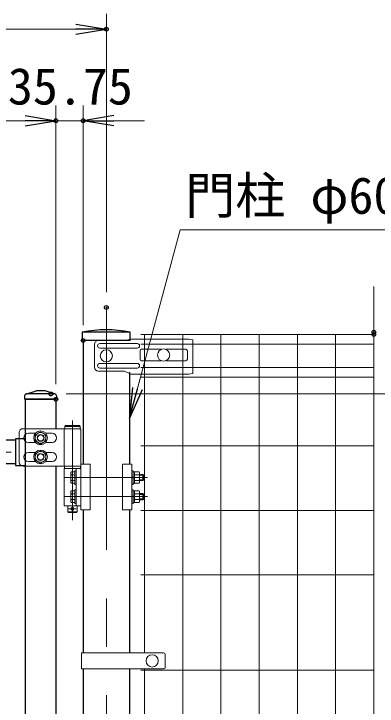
# Model space of a CAD drawing. Units: millimetres, scale not verified. Extents: x -4200 to 4200, y -2970 to 2970.
# Drawn here: x 2121 to 2596, y 741 to 1648 of the extents above; entities that cross this region are included whole.
import ezdxf
from ezdxf.enums import TextEntityAlignment as Align

# ---------------------------------------------------------------- set-up
doc = ezdxf.new("R2010")
doc.units = ezdxf.units.MM
doc.header["$LTSCALE"] = 10
doc.header["$PDMODE"] = 32
doc.header["$PDSIZE"] = 5
doc.linetypes.add('USER1', pattern=[50.8, 31.75, -6.35, 6.35, -6.35])
for name, color, linetype, lineweight in [('0-0_D-STR-TXT', 7, 'Continuous', 13), ('0-1_D-STR-DIM', 7, 'Continuous', 13), ('0-2_D-BMK', 2, 'USER1', 13), ('0-3_D-STR1', 1, 'Continuous', 25), ('0-4_D-STR3', 3, 'Continuous', 13), ('0-5_D-STR2', 7, 'Continuous', 13)]:
    doc.layers.add(name, color=color, linetype=linetype, lineweight=lineweight)
doc.layers.add('0-9_0', color=7, linetype='Continuous')
doc.layers.add('0-A_Defpoints', color=6, linetype='Continuous')
doc.styles.add('ＭＳ ゴシック', font='')
doc.styles.get('ＭＳ ゴシック').set_extended_font_data('MS Gothic')

# ---------------------------------------------------------------- blocks, each defined once
blk = doc.blocks.new('_Open')
at = {"layer": '0-9_0'}
blk.add_line((-10, 1.667), (0, 0), dxfattribs=at)
blk.add_lwpolyline([(-10, -1.667), (0, 0), (-10, 0)], dxfattribs=at)

msp = doc.modelspace()

# ---------------------------------------------------------------- linework, layer by layer
at = {"layer": '0-0_D-STR-TXT'}
msp.add_lwpolyline([(2836.52, 1364.78), (2338.73, 1364.78), (2272.76, 1119.92)], dxfattribs=at)
at = {"layer": '0-1_D-STR-DIM'}
for p, q in [((2241.99, 1282.92), (2241.99, 1647.68)), ((281.99, 1627.68), (2201.99, 1627.68)), ((2175.99, 1162.68), (2175.99, 1527.68)), ((2175.99, 1162.68), (2175.99, 1527.68)), ((2211.74, 1239.68), (2211.74, 1527.68)), ((1291.99, 1507.68), (2135.99, 1507.68)), ((2135.99, 1507.68), (2095.99, 1507.68)), ((2175.99, 1507.68), (2211.74, 1507.68)), ((2251.74, 1507.68), (2291.74, 1507.68)), ((2189.54, 1149.68), (2776.31, 1149.68))]:
    msp.add_line(p, q, dxfattribs=at)
at = {"layer": '0-2_D-BMK'}
for p, q in [((2241.99, 1262.92), (2241.99, -532.89)), ((2197.67, 1114.72), (2197.67, 984.24)), ((1291.99, 1073.44), (2135.99, 1073.44)), ((2187.87, 1040.18), (2296.07, 1040.18)), ((2187.87, 1015.18), (2296.07, 1015.18)), ((2202.67, 999.18), (2192.67, 999.18))]:
    msp.add_line(p, q, dxfattribs=at)
at = {"layer": '0-3_D-STR1'}
for p, q in [((2273.14, 1230.68), (2210.24, 1230.68)), ((2273.14, 1230.68), (2210.24, 1230.68)), ((2210.24, 1230.68), (2210.24, 1219.68)), ((2273.14, 1219.68), (2273.14, 1230.68)), ((2273.14, 1219.68), (2273.14, 1230.68)), ((2273.14, 1219.68), (2210.24, 1219.68)), ((2211.74, 1219.68), (2211.74, 1057.68)), ((2272.24, 1178.3), (2272.24, 1057.68)), ((2136.69, 1149.58), (2149.99, 1153.68)), ((2134.99, 1147.28), (2134.99, 1142.68)), ((2134.99, 1147.28), (2134.99, 1142.68)), ((2174.59, 1149.68), (2137.39, 1149.68)), ((2176.99, 1147.28), (2176.99, 1142.68)), ((2176.99, 1142.68), (2134.99, 1142.68)), ((2135.99, 1142.68), (2135.99, -242.32)), ((2135.99, 1142.68), (2175.99, 1142.68)), ((2175.99, 1142.68), (2175.99, 1104.18)), ((2122.99, 1088.94), (1304.99, 1088.94)), ((2122.99, 1090.89), (2122.99, 1055.99)), ((2135.99, 1090.89), (2122.99, 1090.89)), ((2122.99, 1057.94), (1304.99, 1057.94)), ((2122.99, 1055.99), (2135.99, 1055.99)), ((2175.99, 1055.18), (2175.99, -7.32)), ((2211.74, 997.68), (2211.74, 810.43)), ((2272.24, 997.68), (2272.24, 810.43)), ((2211.74, 789.43), (2211.74, 503.18)), ((2272.24, 789.43), (2272.24, 503.18))]:
    msp.add_line(p, q, dxfattribs=at)
msp.add_lwpolyline([(2175.3, 1149.58), (2161.99, 1153.68), (2149.99, 1153.68)], dxfattribs=at)
for centre, radius, start, end in [((2241.69, 1071.25), 162.5, 78.84081, 101.15919), ((2241.69, 1071.25), 162.5, 78.84081, 101.15919), ((2137.39, 1147.28), 2.4, 90, 180), ((2137.39, 1147.28), 2.4, 90, 180), ((2174.59, 1147.28), 2.4, 0, 90)]:
    msp.add_arc(centre, radius, start, end, dxfattribs=at)
at = {"layer": '0-4_D-STR3'}
for p, q in [((2265.97, 1219.68), (2231.5, 1219.68)), ((2282.58, 1215.68), (2233.58, 1215.68)), ((2265.97, 1219.76), (2274.12, 1221.48)), ((2349.99, 1221.48), (2274.12, 1221.48)), ((2349.99, 1221.48), (2354.99, 1220.48)), ((2354.99, 1176.68), (2354.99, 1220.48)), ((2226.5, 1184.68), (2226.5, 1214.68)), ((2282.58, 1209.68), (2233.58, 1209.68)), ((2314.21, 1208.18), (2288.11, 1208.18)), ((2346.11, 1208.18), (2319.77, 1208.18)), ((2286.11, 1206.18), (2286.11, 1195.18)), ((2348.11, 1206.18), (2348.11, 1195.18)), ((2282.58, 1189.68), (2233.58, 1189.68)), ((2314.21, 1193.18), (2288.11, 1193.18)), ((2346.11, 1193.18), (2319.77, 1193.18)), ((2265.97, 1179.68), (2231.5, 1179.68)), ((2282.58, 1183.68), (2233.58, 1183.68)), ((2274.12, 1175.68), (2265.97, 1179.68)), ((2349.99, 1175.68), (2274.12, 1175.68)), ((2349.99, 1175.68), (2354.99, 1176.68)), ((2188.67, 1108.18), (2187.67, 1107.18)), ((2207.67, 1107.18), (2187.67, 1107.18)), ((2187.67, 1104.19), (2187.67, 1107.18)), ((2206.67, 1108.18), (2188.67, 1108.18)), ((2206.67, 1108.18), (2207.67, 1107.18)), ((2207.67, 1104.18), (2207.67, 1107.18)), ((2127.96, 1099.18), (2127.96, 1060.18)), ((2186.82, 1104.18), (2132.96, 1104.18)), ((2149.28, 1098.18), (2139.96, 1098.18)), ((2162.7, 1098.18), (2170.96, 1098.18)), ((2186.82, 1055.18), (2186.82, 1104.18)), ((2208.52, 1104.18), (2186.82, 1104.18)), ((2207.67, 1104.18), (2187.67, 1104.19)), ((2208.52, 1104.18), (2208.52, 997.68)), ((2149.28, 1086.18), (2139.96, 1086.18)), ((2162.7, 1086.18), (2170.96, 1086.18)), ((2149.28, 1073.18), (2139.96, 1073.18)), ((2162.7, 1073.18), (2170.96, 1073.18)), ((2186.82, 1055.18), (2132.96, 1055.18)), ((2149.28, 1061.18), (2139.96, 1061.18)), ((2162.7, 1061.18), (2170.96, 1061.18)), ((2208.52, 1055.18), (2186.82, 1055.18)), ((2208.52, 1055.18), (2186.82, 1055.18)), ((2186.82, 1003.18), (2186.82, 1052.18)), ((2186.82, 1052.18), (2208.52, 1052.18)), ((2187.17, 1052.18), (2187.17, 1055.18)), ((2187.17, 1055.18), (2208.17, 1055.18)), ((2208.17, 1052.18), (2187.17, 1052.18)), ((2202.52, 1003.18), (2202.52, 1052.18)), ((2208.17, 1052.18), (2208.17, 1055.18)), ((2208.52, 1057.68), (2221.02, 1057.68)), ((2221.02, 1057.68), (2221.02, 997.68)), ((2262.94, 1057.68), (2262.94, 997.68)), ((2275.44, 1057.68), (2262.94, 1057.68)), ((2275.44, 1057.68), (2275.44, 997.68)), ((2195.42, 1045.81), (2195.42, 1034.56)), ((2196.5, 1047.68), (2200.92, 1047.68)), ((2196.5, 1043.94), (2200.92, 1043.94)), ((2200.92, 1031.18), (2200.92, 1049.18)), ((2200.92, 1047.68), (2200.92, 1032.68)), ((2275.44, 1049.18), (2277.04, 1049.18)), ((2275.44, 1031.18), (2275.44, 1049.18)), ((2277.04, 1049.18), (2277.04, 1031.18)), ((2277.04, 1047.88), (2277.04, 1032.48)), ((2279.04, 1047.68), (2284.84, 1047.68)), ((2279.04, 1047.68), (2279.04, 1032.68)), ((2279.04, 1043.93), (2284.84, 1043.93)), ((2285.54, 1045.96), (2285.54, 1034.42)), ((2285.54, 1044.18), (2289.92, 1044.18)), ((2289.92, 1044.18), (2290.92, 1043.18)), ((2196.5, 1036.43), (2200.92, 1036.43)), ((2277.04, 1041.25), (2279.04, 1040.1)), ((2277.04, 1040.56), (2279.04, 1039.41)), ((2279.04, 1036.43), (2284.84, 1036.43)), ((2285.54, 1037.18), (2290.92, 1037.18)), ((2285.54, 1036.18), (2289.92, 1036.18)), ((2196.5, 1032.68), (2200.92, 1032.68)), ((2200.92, 1031.18), (2202.52, 1031.18)), ((2275.44, 1031.18), (2277.04, 1031.18)), ((2277.04, 1032.48), (2279.04, 1032.48)), ((2279.04, 1032.68), (2284.84, 1032.68)), ((2195.42, 1020.81), (2195.42, 1009.56)), ((2196.5, 1022.68), (2200.92, 1022.68)), ((2196.5, 1018.94), (2200.92, 1018.94)), ((2200.92, 1006.18), (2200.92, 1024.18)), ((2200.92, 1022.68), (2200.92, 1007.68)), ((2275.44, 1024.18), (2277.04, 1024.18)), ((2275.44, 1006.18), (2275.44, 1024.18)), ((2277.04, 1024.18), (2277.04, 1006.18)), ((2277.04, 1022.88), (2277.04, 1007.48)), ((2277.04, 1016.25), (2279.04, 1015.1)), ((2279.04, 1022.68), (2284.84, 1022.68)), ((2279.04, 1022.68), (2279.04, 1007.68)), ((2279.04, 1018.93), (2284.84, 1018.93)), ((2285.54, 1020.96), (2285.54, 1009.42)), ((2285.54, 1019.18), (2289.92, 1019.18)), ((2289.92, 1019.18), (2290.92, 1018.18)), ((2196.5, 1011.43), (2200.92, 1011.43)), ((2196.5, 1007.68), (2200.92, 1007.68)), ((2277.04, 1015.56), (2279.04, 1014.41)), ((2277.04, 1007.48), (2279.04, 1007.48)), ((2279.04, 1011.43), (2284.84, 1011.43)), ((2279.04, 1007.68), (2284.84, 1007.68)), ((2285.54, 1012.18), (2290.92, 1012.18)), ((2285.54, 1011.18), (2289.92, 1011.18)), ((2208.52, 1003.18), (2186.82, 1003.18)), ((2191.67, 1003.18), (2191.67, 995.18)), ((2200.92, 1006.18), (2202.52, 1006.18)), ((2203.67, 1003.18), (2203.67, 995.18)), ((2275.44, 1006.18), (2277.04, 1006.18)), ((2191.67, 995.18), (2192.67, 994.18)), ((2191.67, 995.18), (2203.67, 995.18)), ((2192.67, 994.18), (2202.67, 994.18)), ((2202.67, 994.18), (2203.67, 995.18)), ((2208.52, 997.68), (2221.02, 997.68)), ((2275.44, 997.68), (2262.94, 997.68)), ((2209.44, 810.43), (2316.98, 810.43)), ((2209.44, 810.43), (2209.44, 789.43)), ((2318.98, 808.43), (2318.98, 791.43)), ((2209.44, 789.43), (2316.98, 789.43))]:
    msp.add_line(p, q, dxfattribs=at)
for points in [[(2155.99, 1100.28), (2148.98, 1096.23), (2148.98, 1088.13), (2155.99, 1084.08), (2163.01, 1088.13), (2163.01, 1096.23)], [(2155.99, 1075.28), (2148.98, 1071.23), (2148.98, 1063.13), (2155.99, 1059.08), (2163.01, 1063.13), (2163.01, 1071.23)]]:
    msp.add_lwpolyline(points, close=True, dxfattribs=at)
for points in [[(2200.92, 1049.18), (2202.52, 1049.18), (2202.52, 1031.18)], [(2277.04, 1047.88), (2279.04, 1047.88), (2279.04, 1032.48)], [(2285.54, 1043.18), (2290.92, 1043.18), (2290.92, 1037.18)], [(2289.92, 1044.18), (2289.92, 1036.18), (2290.92, 1037.18)], [(2200.92, 1024.18), (2202.52, 1024.18), (2202.52, 1006.18)], [(2277.04, 1022.88), (2279.04, 1022.88), (2279.04, 1007.48)], [(2285.54, 1018.18), (2290.92, 1018.18), (2290.92, 1012.18)], [(2289.92, 1019.18), (2289.92, 1011.18), (2290.92, 1012.18)]]:
    msp.add_lwpolyline(points, dxfattribs=at)
for centre, radius in [((2241.99, 1199.68), 8), ((2316.99, 1200.68), 8), ((2155.99, 1092.18), 9), ((2155.99, 1092.18), 9), ((2155.99, 1092.18), 7.03), ((2155.99, 1092.18), 4.5), ((2155.99, 1092.18), 4), ((2155.99, 1092.18), 4), ((2155.99, 1067.18), 9), ((2155.99, 1067.18), 9), ((2155.99, 1067.18), 7.03), ((2155.99, 1067.18), 4.5), ((2155.99, 1067.18), 4), ((2155.99, 1067.18), 4), ((2197.67, 999.18), 2), ((2301.99, 799.93), 8)]:
    msp.add_circle(centre, radius, dxfattribs=at)
for centre, radius, start, end in [((2231.5, 1214.68), 5, 90, 180), ((2233.58, 1212.68), 3, 90, 270), ((2282.58, 1212.68), 3, 270, 90), ((2288.11, 1206.18), 2, 90, 180), ((2346.11, 1206.18), 2, 0, 90), ((2233.58, 1186.68), 3, 90, 270), ((2282.58, 1186.68), 3, 270, 90), ((2288.11, 1195.18), 2, 180, 270), ((2346.11, 1195.18), 2, 270, 0), ((2231.5, 1184.68), 5, 180, 270), ((2132.96, 1099.18), 5, 90, 180), ((2139.96, 1092.18), 6, 90, 270), ((2170.96, 1092.18), 6, 270, 90), ((2139.96, 1067.18), 6, 90, 270), ((2170.96, 1067.18), 6, 270, 90), ((2132.96, 1060.18), 5, 180, 270), ((2197.58, 1045.81), 2.16, 120, 240), ((2202.5, 1040.18), 7.08, 147.93138, 212.06862), ((2282.7, 1045.81), 2.85, 318.83491, 41.16509), ((2275.15, 1040.18), 10.39, 338.85295, 21.14705), ((2197.58, 1034.56), 2.16, 120, 240), ((2282.7, 1034.56), 2.85, 318.86505, 41.13495), ((2197.58, 1020.81), 2.16, 120, 240), ((2202.5, 1015.18), 7.08, 147.93138, 212.06862), ((2282.7, 1020.81), 2.85, 318.83491, 41.16509), ((2275.15, 1015.18), 10.39, 338.85295, 21.14705), ((2197.58, 1009.56), 2.16, 120, 240), ((2282.7, 1009.56), 2.85, 318.86505, 41.13495), ((2316.98, 808.43), 2, 0, 90), ((2316.98, 791.43), 2, 270, 0)]:
    msp.add_arc(centre, radius, start, end, dxfattribs=at)
at = {"layer": '0-5_D-STR2'}
for p, q in [((2591.99, 518.34), (2591.99, 1290.68)), ((2286.99, 1227.68), (2591.99, 1227.68)), ((2291.99, 810.43), (2291.99, 1227.68)), ((2341.99, -242.32), (2341.99, 1227.68)), ((2391.99, -242.32), (2391.99, 1227.68)), ((2441.99, -242.32), (2441.99, 1227.68)), ((2491.99, -242.32), (2491.99, 1227.68)), ((2541.99, -242.32), (2541.99, 1227.68)), ((2286.99, 1214.81), (2591.99, 1214.81)), ((2286.99, 1184.56), (2591.99, 1184.56)), ((2286.99, 1171.68), (2591.99, 1171.68)), ((2286.99, 1081.68), (2591.99, 1081.68)), ((2286.99, 997.18), (2591.99, 997.18)), ((2286.99, 912.68), (2591.99, 912.68)), ((2291.99, 503.18), (2291.99, 789.43)), ((2286.99, 787.68), (2591.99, 787.68))]:
    msp.add_line(p, q, dxfattribs=at)
at = {"layer": '0-A_Defpoints'}
for p in [(2241.99, 1627.68), (2175.99, 1507.68), (2211.74, 1507.68), (2241.99, 1262.92), (2591.99, 1230.68), (2591.99, 1227.68), (2211.74, 1219.68), (2169.54, 1149.68), (2175.99, 1142.68)]:
    msp.add_point(p, dxfattribs=at)

# ---------------------------------------------------------------- block references
at = {"layer": '0-0_D-STR-TXT', "xscale": 4, "yscale": 4, "rotation": 254.92183}
msp.add_blockref('_Open', (2272.24, 1117.99), dxfattribs=at)
at = {"layer": '0-1_D-STR-DIM', "xscale": 4, "yscale": 4}
for p in [(2241.99, 1627.68), (2175.99, 1507.68), (2175.99, 1507.68)]:
    msp.add_blockref('_Open', p, dxfattribs=at)
at = {"layer": '0-1_D-STR-DIM', "xscale": 4, "yscale": 4, "rotation": 180}
msp.add_blockref('_Open', (2211.74, 1507.68), dxfattribs=at)

# ---------------------------------------------------------------- texts
at = {"layer": '0-0_D-STR-TXT', "style": 'ＭＳ ゴシック'}
msp.add_text('門柱 φ60.5x3.2', height=48.09, dxfattribs=at).set_placement((2345.16, 1371.24), align=Align.BOTTOM_LEFT)
at = {"layer": '0-1_D-STR-DIM', "style": 'ＭＳ ゴシック'}
msp.add_text('35.75', height=48.09, dxfattribs=at).set_placement((2113.14, 1514.43), align=Align.BOTTOM_LEFT)

doc.saveas('drawing.dxf')
